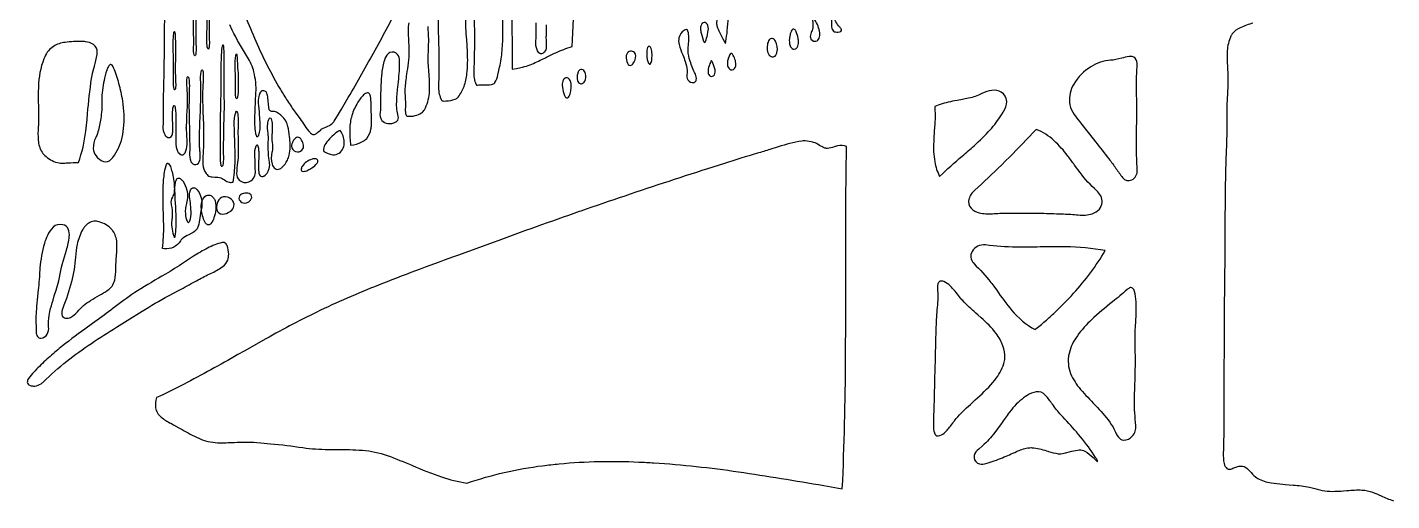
# Model space of a CAD drawing. Header units: metres. Extents: x 0.2 to 11.8, y 0.2 to 11.8.
# Drawn here: x 3.202 to 7.265, y 2.989 to 4.399 of the extents above; entities that cross this region are included whole.
import ezdxf

# ---------------------------------------------------------------- set-up
doc = ezdxf.new("R2010")
doc.units = ezdxf.units.M

msp = doc.modelspace()

# ---------------------------------------------------------------- linework, layer by layer
at = {"layer": 'Layer 1', "color": 0}
for points in [[(4.645, 4.48558, 0.0022), (4.64582, 4.27425), (4.64582, 4.27425), (4.65887, 4.27622), (4.67112, 4.27879, 0.0257), (4.69366, 4.28547, 0.0305), (4.7343, 4.30324), (4.7445, 4.30833, -0.0106), (4.77534, 4.32324, -0.038), (4.82441, 4.34121, 0.0101), (4.8368, 4.67288, 0.0051)], [(3.60964, 4.49914, -0.007), (3.60927, 4.3424), (3.60802, 4.26394), (3.60677, 4.18494), (3.60648, 4.1516, -0.0071), (3.60586, 4.10508, 0.1217), (3.61103, 4.0792, 0.1921), (3.61961, 4.07095, 0.359), (3.6311, 4.07434), (3.63153, 4.07487, 0.1239), (3.63508, 4.08665, 0.0379), (3.63553, 4.10178), (3.63492, 4.11457, -0.0196), (3.63454, 4.14164, -0.0675), (3.63678, 4.16308, -0.234), (3.6389, 4.16629, -0.3296), (3.64089, 4.16437, -0.0562), (3.64246, 4.15881, -0.0437), (3.64453, 4.12499), (3.64447, 4.11828), (3.64443, 4.11272), (3.64419, 4.09415), (3.64396, 4.07922), (3.64392, 4.07628, 0.0403), (3.64543, 4.04212, 0.0845), (3.64915, 4.0298, 0.1751), (3.65994, 4.01938, 0.3504), (3.67034, 4.023), (3.67179, 4.02523, 0.113), (3.67761, 4.04938, 0.0317), (3.67651, 4.08026), (3.67549, 4.09604, -0.0452), (3.676, 4.10911, 0.0343), (3.677, 4.12877, -0.0207), (3.67756, 4.14472, 0.0206), (3.67876, 4.17694), (3.67881, 4.18135, 0.024), (3.67709, 4.22554, -0.0552), (3.67754, 4.24833), (3.67807, 4.24976), (3.67815, 4.24987, -0.2534), (3.68065, 4.25186, -0.2354), (3.68236, 4.24892), (3.68281, 4.24701, -0.0536), (3.68411, 4.21698), (3.68388, 4.21088), (3.68353, 4.19887), (3.68343, 4.18384), (3.68336, 4.15907, 0.0045), (3.6849, 4.08554), (3.68515, 4.07007, 0.0116), (3.6857, 4.04677, -0.0224), (3.68556, 4.03276, 0.0637), (3.68684, 4.00573), (3.68759, 4.00277, 0.2663), (3.69864, 3.99062, 0.3729), (3.71382, 3.99809, 0.1194), (3.71687, 4.01726, 0.0158), (3.71597, 4.03002, -0.0189), (3.71514, 4.04221, -0.0144), (3.71594, 4.11856), (3.71643, 4.12945, 0.0085), (3.71858, 4.19296), (3.71866, 4.19861, 0.0195), (3.71821, 4.23493, -0.0535), (3.71955, 4.26693, -0.1716), (3.72169, 4.27195, -0.3917), (3.7234, 4.27128, -0.1333), (3.7259, 4.26178, -0.0324), (3.72522, 4.23419), (3.72478, 4.22707, 0.0132), (3.72392, 4.18597, 0.0072), (3.72474, 4.14691), (3.72609, 4.10904, -0.0234), (3.72576, 4.03239), (3.7251, 4.02314, 0.0438), (3.72451, 3.99073, 0.1446), (3.73463, 3.96304, 0.0486), (3.73977, 3.9577, 0.1504), (3.75248, 3.95344), (3.76022, 3.95296, -0.0772), (3.77836, 3.95032), (3.78018, 3.94954, -0.0274), (3.7894, 3.94424, 0.0913), (3.80409, 3.93727, 0.1262), (3.81456, 3.93791), (3.81456, 3.93791, 0.037), (3.82053, 3.99464, 0.0216), (3.82, 4.04804, -0.0112), (3.81933, 4.07229, 0.0171), (3.81813, 4.10531, -0.0786), (3.82238, 4.14401, -0.1724), (3.82501, 4.14863, -0.4187), (3.82674, 4.14727, -0.066), (3.82841, 4.1401, -0.0471), (3.82944, 4.09769, 0.0305), (3.82931, 4.07452, -0.023), (3.82998, 4.04252), (3.83001, 4.02346, -0.0363), (3.82783, 3.9964, 0.0308), (3.82509, 3.96344, 0.228), (3.83363, 3.94301, 0.2562), (3.86137, 3.93825, 0.2315), (3.87942, 3.95729, 0.0882), (3.88089, 3.97576), (3.88049, 3.98207), (3.88006, 3.99146, 0.026), (3.87938, 4.01856, -0.1067), (3.88322, 4.04556, -0.0883), (3.88513, 4.04861, -0.5931), (3.88713, 4.048, -0.0797), (3.89037, 4.03517, -0.0252), (3.89144, 4.02361, -0.0249), (3.89077, 4.00229), (3.89056, 3.99914), (3.8904, 3.99667, 0.0579), (3.89099, 3.96765, 0.1587), (3.89538, 3.95693, 0.3109), (3.90536, 3.95553), (3.90611, 3.95583, 0.1569), (3.91813, 3.96815, 0.0543), (3.92244, 3.9783, 0.1089), (3.92284, 3.9983), (3.92218, 4.00252), (3.92111, 4.01038, -0.0327), (3.91944, 4.05848), (3.91973, 4.06256, 0.0409), (3.91874, 4.08295, -0.0484), (3.91777, 4.11177, -0.1108), (3.92199, 4.1258, -0.2144), (3.9255, 4.1291, -0.3253), (3.92816, 4.12657, -0.074), (3.93079, 4.10942, -0.0352), (3.93003, 4.07821, 0.0634), (3.93091, 4.05646, -0.0918), (3.93077, 4.02791), (3.93048, 4.02656, 0.1213), (3.93081, 3.99164, 0.1746), (3.93959, 3.97808, 0.121), (3.94574, 3.9759, 0.2026), (3.96021, 3.98122, 0.1055), (3.97632, 4.00354, 0.0468), (3.9815, 4.01766, 0.0961), (3.98324, 4.06872), (3.98283, 4.07151), (3.98153, 4.08131, 0.0571), (3.97548, 4.11131, 0.0873), (3.96593, 4.12826, 0.1002), (3.94383, 4.14609, 0.1238), (3.93264, 4.14834, -0.1556), (3.92476, 4.15003), (3.92385, 4.15089, -0.1347), (3.9208, 4.1607), (3.92007, 4.16898), (3.91895, 4.18063), (3.91816, 4.1879, 0.083), (3.91526, 4.20268, 0.1925), (3.90919, 4.20859, 0.2832), (3.89851, 4.20789, 0.1603), (3.89196, 4.19632, 0.086), (3.89023, 4.16513, -0.0125), (3.89316, 4.12938), (3.89432, 4.11216, -0.0864), (3.89065, 4.07775, -0.1701), (3.88745, 4.07245, -0.4244), (3.88504, 4.07382, -0.082), (3.88234, 4.08375, -0.0582), (3.87989, 4.13405), (3.88035, 4.14654, -0.0077), (3.8817, 4.17754), (3.88289, 4.20392, 0.0725), (3.87668, 4.26602, 0.0752), (3.85756, 4.31005, -0.0278), (3.81202, 4.39075), (3.80478, 4.4065, -0.0404)], [(3.82273, 4.50814, 0.0175), (3.88213, 4.35766, 0.0136), (3.91659, 4.2847, 0.0168), (3.95549, 4.21388, 0.009), (3.9769, 4.17942, 0.0089), (3.99975, 4.14566), (4.01046, 4.13099, -0.0124), (4.02447, 4.11159), (4.02827, 4.10591, 0.0487), (4.04377, 4.08541, 0.1022), (4.05196, 4.07977, 0.2535), (4.06123, 4.08161, 0.0378), (4.06869, 4.08787), (4.0755, 4.09379, -0.0688), (4.0832, 4.0984), (4.08561, 4.09937, 0.0615), (4.10718, 4.11007, 0.1048), (4.11614, 4.11979), (4.12827, 4.14005), (4.13709, 4.15466), (4.15784, 4.18968, 0.0036), (4.19848, 4.26014, 0.0037), (4.23797, 4.33114, 0.0074), (4.31356, 4.47454, 0.0069)], [(4.53295, 4.41994), (4.53323, 4.37653), (4.53324, 4.3613, -0.0092), (4.5329, 4.32494), (4.53267, 4.30674, -0.0309), (4.53136, 4.27419, 0.0658), (4.53302, 4.24693, 0.0755), (4.53835, 4.22872, 0.2846), (4.54143, 4.2262), (4.54227, 4.22654), (4.54227, 4.22654, -0.1224), (4.55084, 4.22793), (4.56018, 4.22775, 0.0517), (4.58417, 4.22856, 0.1808), (4.59406, 4.23353), (4.5944, 4.23401, 0.0789), (4.60344, 4.25777), (4.60622, 4.2699), (4.60847, 4.27981, 0.034), (4.61573, 4.3298, 0.0201), (4.61819, 4.3823, 0.0133), (4.61613, 4.47518)], [(4.4255, 4.45929, 0.0117), (4.42568, 4.3976), (4.42657, 4.35604), (4.42703, 4.32958, -0.0093), (4.42732, 4.26209), (4.42727, 4.25793, -0.0151), (4.42636, 4.22888, 0.0964), (4.4314, 4.19066), (4.43416, 4.1838, 0.3409), (4.44148, 4.17926), (4.44834, 4.17949), (4.44904, 4.17953, 0.0818), (4.47609, 4.18491, 0.1176), (4.4848, 4.19091), (4.4848, 4.19091, 0.0836), (4.5026, 4.22305, 0.0568), (4.51118, 4.26043, 0.0418), (4.51248, 4.32575), (4.5114, 4.34467), (4.51025, 4.36191, -0.019), (4.50724, 4.43171, -0.0228)], [(3.74383, 4.42094, 0.0264), (3.74385, 4.36127, -0.0365), (3.74353, 4.33996, -0.1321), (3.74135, 4.33387), (3.7408, 4.33376, -0.1762), (3.73846, 4.33813), (3.7377, 4.341, -0.0422), (3.73633, 4.36), (3.73713, 4.42053)], [(4.33771, 4.41233, 0.0512), (4.33577, 4.39005, 0.0114), (4.33705, 4.35893, -0.0322), (4.33776, 4.31026), (4.33696, 4.30227), (4.33572, 4.29235, -0.0075), (4.33124, 4.25893, 0.0202), (4.32658, 4.21567, 0.0359), (4.3271, 4.18918), (4.32798, 4.17228), (4.32771, 4.16047, 0.0612), (4.32825, 4.14173, 0.2555), (4.33346, 4.13443), (4.33559, 4.13391), (4.33559, 4.13391, 0.1641), (4.37574, 4.14434, 0.1108), (4.38429, 4.15341, 0.1109), (4.39907, 4.20213, 0.0347), (4.39819, 4.25938), (4.39769, 4.26642, -0.0271), (4.39579, 4.31688), (4.39622, 4.32703, 0.0184), (4.39704, 4.3706), (4.39694, 4.37384), (4.39593, 4.40083, 0.0207)], [(4.74723, 4.40611, -0.0265), (4.7466, 4.37393, 0.0387), (4.74692, 4.35811, -0.0637), (4.74662, 4.33626, -0.202), (4.73805, 4.32217, -0.3008), (4.72795, 4.32099, -0.167), (4.71993, 4.33151, -0.1221), (4.71635, 4.35856, 0.0415), (4.7172, 4.39075, -0.0167), (4.71709, 4.41171, 0.011)], [(6.85172, 4.41152, 0.0377), (6.814, 4.39756, 0.114), (6.7902, 4.37941, 0.0515), (6.78572, 4.37216, 0.0922), (6.77508, 4.32862, 0.038), (6.7754, 4.28566, -0.0368), (6.77546, 4.19733, 0.0173), (6.77388, 4.12967), (6.77382, 4.11005, -0.0093), (6.77175, 4.02191, 0.0099), (6.76843, 3.84777), (6.76826, 3.80659, -0.0028), (6.76724, 3.67304, 0.0024), (6.76576, 3.4986), (6.76506, 3.32416), (6.76501, 3.26241), (6.76502, 3.23665), (6.76484, 3.19296), (6.76424, 3.15878), (6.76404, 3.14974), (6.76372, 3.14027, 0.0472), (6.76445, 3.10756), (6.76511, 3.10394, 0.112), (6.77153, 3.08766, 0.3198), (6.78561, 3.08324, 0.0578), (6.79216, 3.08576, -0.1175), (6.81571, 3.09247, -0.1868), (6.8346, 3.08535, -0.0313), (6.84666, 3.07292, 0.0627), (6.86349, 3.05689), (6.86582, 3.05546, 0.0839), (6.90587, 3.04242, 0.0179), (6.94061, 3.03806), (6.94787, 3.03731), (6.97118, 3.03535, -0.0336), (7.02018, 3.02954, -0.0275), (7.036, 3.02531, 0.0841), (7.0955, 3.0171, 0.0168), (7.12117, 3.01836), (7.13159, 3.01923, -0.0369), (7.17643, 3.02088, -0.0741), (7.20796, 3.01454, -0.0183), (7.23316, 3.00372, 0.0397), (7.26973, 2.9892, 0.0646)]]:
    msp.add_lwpolyline(points, format="xyb", dxfattribs=at)
for points in [[(5.56166, 4.38227, 0.1069), (5.54733, 4.42067), (5.54486, 4.42478), (5.54287, 4.42808), (5.54075, 4.43158, -0.0649), (5.53164, 4.44964, -0.1579), (5.53167, 4.461, 0.0667), (5.53547, 4.48747, 0.0667), (5.53286, 4.52072, 0.1469), (5.52804, 4.53031, 0.3745), (5.52146, 4.53003, 0.0725), (5.51729, 4.5258, 0.2478), (5.50977, 4.4891, 0.0394), (5.51397, 4.47696, 0.0229), (5.52421, 4.45663, -0.0428), (5.53817, 4.42695, -0.0979), (5.54133, 4.39946, -0.068), (5.53757, 4.38653, 0.0824), (5.5335, 4.37149), (5.53368, 4.36884, 0.4074), (5.54836, 4.35742), (5.55044, 4.35766, 0.2515), (5.55991, 4.36635, 0.1358), (5.56166, 4.38227)], [(5.62072, 4.40008, -0.156), (5.60398, 4.4328, -0.0565), (5.60205, 4.46428), (5.60321, 4.48936, 0.0239), (5.60418, 4.52882, 0.6179), (5.57625, 4.54152), (5.57553, 4.54084, 0.1933), (5.57064, 4.52731, 0.0628), (5.57431, 4.50199), (5.57682, 4.49175), (5.57772, 4.48814, 0.0149), (5.58392, 4.46682, -0.0111), (5.58943, 4.44816), (5.59041, 4.44443), (5.59476, 4.42694, -0.0444), (5.59694, 4.41163), (5.59694, 4.40698, 0.0986), (5.59855, 4.3929, 0.2646), (5.609, 4.3849, 0.1927), (5.62424, 4.38662, 0.392), (5.62598, 4.39179, 0.1282), (5.62072, 4.40008)], [(3.70431, 4.3416, -0.0567), (3.70338, 4.31758), (3.70297, 4.31635, -0.2629), (3.70079, 4.31384, -0.2579), (3.69897, 4.31637), (3.69862, 4.31741, -0.0656), (3.69708, 4.33722), (3.69741, 4.34941, 0.0135), (3.69768, 4.36474), (3.69725, 4.3794), (3.69663, 4.40513, -0.0612), (3.69933, 4.43333), (3.70065, 4.43713), (3.70135, 4.43819, -0.5558), (3.70233, 4.43738, -0.0534), (3.70391, 4.42087, -0.0128), (3.70398, 4.3927), (3.70351, 4.37134, 0.0144), (3.70431, 4.3416)], [(5.28067, 4.35025), (5.28294, 4.36439, 0.0381), (5.28691, 4.39731, -0.0271), (5.28787, 4.40821), (5.28885, 4.41831, 0.1454), (5.28661, 4.43148, 0.26), (5.27672, 4.4366), (5.27559, 4.43663, 0.2594), (5.25902, 4.42881, 0.171), (5.25461, 4.40868, 0.0695), (5.25717, 4.39723, 0.0303), (5.2733, 4.36427), (5.28067, 4.35025)], [(5.19128, 4.25901, -0.0237), (5.17553, 4.29803, -0.0757), (5.16978, 4.32968, -0.0279), (5.17062, 4.34476, 0.0309), (5.17171, 4.3687, 0.0767), (5.16918, 4.3869, 0.2703), (5.16442, 4.39182, 0.1936), (5.15776, 4.38956, 0.1956), (5.14234, 4.3677, 0.1092), (5.14287, 4.34787, 0.0392), (5.15353, 4.31696, -0.0133), (5.16117, 4.29692, -0.0667), (5.16677, 4.27038, -0.0326), (5.16641, 4.26205, 0.0921), (5.16693, 4.24682, 0.0797), (5.1689, 4.24273, 0.3062), (5.18721, 4.23472), (5.18829, 4.23499, 0.2894), (5.19404, 4.24263, 0.1461), (5.19128, 4.25901)], [(5.22878, 4.38478, 0.1357), (5.22836, 4.40433, 0.2506), (5.22028, 4.41286, 0.3362), (5.20979, 4.40791, 0.1618), (5.20684, 4.3917, 0.0333), (5.20792, 4.3848, 0.0403), (5.21539, 4.35771, 0.1909), (5.2183, 4.35378), (5.21856, 4.35374, 0.2585), (5.22107, 4.35631, 0.0521), (5.22709, 4.37687), (5.22878, 4.38478)], [(5.49733, 4.36582, 0.0816), (5.49043, 4.38798, 0.2001), (5.48462, 4.39351, 0.3076), (5.4789, 4.3907, 0.1046), (5.47314, 4.37558, 0.0215), (5.47155, 4.36584, 0.1289), (5.47361, 4.34341, 0.225), (5.48262, 4.33408, 0.3328), (5.49403, 4.33871, 0.1553), (5.49834, 4.35539, 0.0436), (5.49733, 4.36582)], [(3.35421, 3.99598, 0.0555), (3.37617, 4.08984, 0.0101), (3.37994, 4.12426), (3.38148, 4.14155, -0.0168), (3.39319, 4.24626), (3.39469, 4.25546, -0.0277), (3.40155, 4.28299, 0.0428), (3.40946, 4.3176), (3.40989, 4.3239, 0.2581), (3.39892, 4.34759, 0.1288), (3.37509, 4.35593, 0.0281), (3.36424, 4.35659, 0.0396), (3.31464, 4.35406, 0.103), (3.27978, 4.34205, 0.1494), (3.25388, 4.31127), (3.25118, 4.3048, 0.082), (3.23477, 4.22179), (3.23427, 4.2049, 0.0106), (3.23483, 4.16568, -0.0214), (3.23477, 4.10613), (3.2346, 4.10315, 0.0375), (3.23432, 4.06262, 0.1262), (3.24599, 4.02712, 0.0668), (3.25774, 4.01391, 0.1356), (3.29705, 3.99487, 0.0382), (3.30406, 3.99434, 0.0127), (3.32235, 3.99509, -0.0211), (3.35421, 3.99598)], [(3.64363, 4.23432, -0.0547), (3.64286, 4.2159), (3.64258, 4.21526), (3.64196, 4.21428, -0.3033), (3.64024, 4.21266, -0.1864), (3.63897, 4.21505, -0.0676), (3.63724, 4.23588), (3.63733, 4.24171), (3.63741, 4.25239), (3.63719, 4.28153, 0.008), (3.63651, 4.33097, -0.0405), (3.63789, 4.3801, -0.1148), (3.63968, 4.3865, -0.6114), (3.64067, 4.38586, -0.0654), (3.64242, 4.37256), (3.64248, 4.3714, -0.0135), (3.64271, 4.31544), (3.64244, 4.27351, 0.0151), (3.64363, 4.23432)], [(5.43409, 4.32408, 0.1931), (5.42971, 4.35748, 0.1981), (5.42022, 4.36541, 0.3062), (5.41117, 4.36139, 0.11), (5.40568, 4.34759, 0.186), (5.40934, 4.31939, 0.2137), (5.42037, 4.31052, 0.3152), (5.43066, 4.3156, 0.0883), (5.43409, 4.32408)], [(3.7858, 4.01048, -0.0481), (3.78433, 3.98831), (3.78379, 3.98695), (3.78318, 3.98604, -0.2471), (3.78099, 3.98396, -0.2317), (3.77944, 3.98675), (3.77926, 3.98748, -0.0548), (3.77733, 4.01491), (3.7775, 4.02507), (3.77766, 4.03485), (3.7776, 4.11538, -0.0088), (3.7786, 4.18527, 0.0059), (3.77959, 4.27922, -0.0275), (3.78226, 4.33884, -0.1003), (3.78405, 4.34616, -0.6565), (3.785, 4.34562), (3.78584, 4.34252, -0.0358), (3.78731, 4.31234), (3.78708, 4.27627, 0.0066), (3.78693, 4.2242), (3.78717, 4.21041, -0.0142), (3.78705, 4.12402, 0.0139), (3.7858, 4.01048)], [(3.8298, 4.21871, -0.05), (3.82812, 4.19121), (3.82777, 4.18997, -0.1896), (3.82556, 4.18624, -0.3424), (3.82367, 4.18782), (3.82332, 4.18851, -0.0849), (3.82142, 4.20223, -0.0138), (3.82172, 4.22541), (3.82203, 4.23877, 0.0099), (3.82134, 4.26825), (3.82086, 4.2834, -0.0559), (3.82296, 4.31508), (3.82379, 4.31817, -0.3364), (3.82472, 4.31957, -0.1402), (3.82588, 4.3151, -0.0153), (3.82739, 4.29181, 0.0207), (3.82876, 4.27157, -0.0321), (3.82942, 4.2564), (3.8295, 4.24988), (3.8296, 4.23865), (3.8298, 4.21871)], [(4.30636, 4.13376, -0.074), (4.30182, 4.17632, -0.0238), (4.30521, 4.22063, 0.0241), (4.31048, 4.28605, 0.0266), (4.30986, 4.30383, 0.2223), (4.30032, 4.32192, 0.3571), (4.27649, 4.3199, 0.1263), (4.26508, 4.30092, 0.052), (4.25751, 4.26288), (4.25653, 4.25401, 0.0192), (4.25461, 4.21684), (4.25399, 4.19772, 0.0152), (4.25384, 4.17601, -0.0429), (4.25259, 4.14527, 0.2111), (4.25773, 4.12162, 0.2022), (4.27544, 4.11251, 0.1673), (4.29946, 4.11695, 0.2917), (4.30696, 4.13061), (4.30636, 4.13376)], [(4.99737, 4.28511, 0.2007), (5.00523, 4.29013, 0.1742), (5.01374, 4.31437, 0.2895), (5.00657, 4.32609, 0.0837), (5.00125, 4.32746, 0.2843), (4.98871, 4.32246, 0.1692), (4.98528, 4.30664, 0.1448), (4.99158, 4.28834, 0.2329), (4.99737, 4.28511)], [(5.06195, 4.32344, 0.1191), (5.05807, 4.33926, 0.284), (5.05318, 4.34262, 0.266), (5.04864, 4.33838, 0.1064), (5.04625, 4.32365, 0.0752), (5.04964, 4.29659, 0.1675), (5.05389, 4.28972, 0.4288), (5.05799, 4.29113, 0.1157), (5.06158, 4.30343, 0.043), (5.06195, 4.32344)], [(5.30913, 4.30369, 0.0776), (5.3019, 4.31873, 0.3035), (5.29747, 4.32092, 0.1966), (5.29309, 4.31618, 0.0476), (5.28849, 4.30373, 0.1384), (5.28743, 4.28349, 0.26), (5.29681, 4.27267, 0.3867), (5.31023, 4.27935, 0.1611), (5.31127, 4.29615, 0.0353), (5.30913, 4.30369)], [(6.50722, 3.97362, -0.014), (6.50525, 4.02236), (6.50517, 4.02646, -0.0076), (6.50502, 4.07682), (6.5052, 4.09319, 0.0048), (6.5056, 4.17912), (6.50527, 4.20313, -0.0234), (6.50669, 4.28121, 0.125), (6.50379, 4.30194, 0.3241), (6.48629, 4.31223), (6.48258, 4.31185, 0.0206), (6.46075, 4.30696), (6.44374, 4.30292, -0.037), (6.42783, 4.30061, 0.1222), (6.36929, 4.2814, 0.1259), (6.31786, 4.22935, 0.1558), (6.3054, 4.17505), (6.30644, 4.16777, 0.0995), (6.31915, 4.13957, 0.022), (6.33571, 4.11765), (6.34219, 4.1095), (6.3757, 4.0672), (6.38305, 4.05799, -0.0045), (6.42281, 4.00703, -0.0095), (6.44382, 3.97834, 0.0065), (6.46359, 3.95116, 0.379), (6.49063, 3.94468, 0.3058), (6.50722, 3.97362)], [(3.45103, 4.00513, 0.1195), (3.48191, 4.06195, 0.0414), (3.48874, 4.09762, 0.0656), (3.48597, 4.1797, 0.0151), (3.48111, 4.2058, 0.0311), (3.46701, 4.25577), (3.46503, 4.26143, 0.0444), (3.45622, 4.28306, 0.1898), (3.45106, 4.28811, 0.1866), (3.44872, 4.28775, 0.1418), (3.44212, 4.27933, 0.0538), (3.43185, 4.24739), (3.4304, 4.24086, 0.0475), (3.42338, 4.18185), (3.42349, 4.17801, -0.055), (3.42053, 4.12736), (3.41963, 4.12205, -0.0399), (3.41071, 4.08236, -0.0323), (3.4058, 4.07042, 0.1297), (3.3983, 4.03793, 0.1539), (3.40671, 4.01563, 0.1506), (3.42863, 3.9994, 0.3032), (3.45103, 4.00513)], [(4.86369, 4.26033, 0.1995), (4.85609, 4.27227, 0.3962), (4.84495, 4.26991, 0.1085), (4.84082, 4.26125, 0.1457), (4.84049, 4.24008, 0.2449), (4.84855, 4.23108, 0.0839), (4.85138, 4.23075, 0.2563), (4.86166, 4.23832, 0.1871), (4.86369, 4.26033)], [(5.24642, 4.28408), (5.24183, 4.29532, 0.1621), (5.23933, 4.2991, 0.3521), (5.23754, 4.29763, 0.0244), (5.23222, 4.284, 0.1274), (5.22919, 4.26387, 0.2414), (5.23564, 4.25346, 0.4091), (5.24775, 4.25751, 0.1761), (5.24979, 4.27246, 0.059), (5.24642, 4.28408)], [(4.82152, 4.22041, 0.1348), (4.81835, 4.24081, 0.2446), (4.8091, 4.24849, 0.3014), (4.79887, 4.24299, 0.15), (4.79504, 4.22549), (4.79542, 4.22045, 0.0798), (4.80162, 4.19553, 0.175), (4.80755, 4.1886, 0.3519), (4.81379, 4.19077, 0.1143), (4.8194, 4.20465, 0.0358), (4.82152, 4.22041)], [(4.21475, 4.204, 0.1509), (4.20349, 4.19771, 0.0704), (4.18426, 4.17243), (4.18275, 4.16974, 0.063), (4.16683, 4.13068, 0.0589), (4.16184, 4.09116, 0.0324), (4.16453, 4.04781, 0.0936), (4.19833, 4.05735, 0.0863), (4.21247, 4.06818, 0.1397), (4.22525, 4.09591, 0.0271), (4.22681, 4.10769, 0.0315), (4.22632, 4.14875), (4.2258, 4.15907), (4.22559, 4.16911, 0.0468), (4.22387, 4.19388, 0.174), (4.21929, 4.20286, 0.1928), (4.21475, 4.204)], [(5.91866, 3.95466, -0.0192), (5.98595, 4.01535, 0.0053), (6.02137, 4.04613, 0.0266), (6.06935, 4.09362, 0.0404), (6.10256, 4.13824), (6.10787, 4.1464), (6.10898, 4.1481, 0.1549), (6.11832, 4.17823, 0.2515), (6.10209, 4.20568, 0.187), (6.07406, 4.21111, 0.0689), (6.04424, 4.20143), (6.03669, 4.19799), (6.03456, 4.197, -0.0631), (5.99491, 4.18556), (5.98644, 4.18404), (5.97112, 4.18119), (5.963, 4.17957, 0.0387), (5.91384, 4.16711), (5.90392, 4.16322, -0.0249), (5.90511, 4.1376, -0.0146), (5.90426, 4.11155), (5.90282, 4.08973, 0.0073), (5.90092, 4.05883, 0.0567), (5.90404, 3.99822, 0.0733), (5.91866, 3.95466)], [(4.02203, 4.05604, 0.1293), (4.01334, 4.06922, 0.3854), (4.00016, 4.0688, 0.1199), (3.99116, 4.05538, 0.1846), (3.98972, 4.03946, 0.3075), (4.0062, 4.02805, 0.2977), (4.02283, 4.03659, 0.1911), (4.02345, 4.05192), (4.02203, 4.05604)], [(4.13372, 4.09138, 0.1038), (4.12382, 4.08632, 0.0858), (4.09042, 4.05246, 0.1233), (4.08363, 4.03558, 0.1292), (4.08474, 4.02921, 0.1233), (4.11123, 4.01953, 0.3423), (4.14261, 4.03926, 0.1837), (4.14213, 4.07542, 0.0664), (4.13372, 4.09138)], [(6.0759, 3.84375, -0.0205), (6.11954, 3.84514), (6.14076, 3.84537, -0.0096), (6.20328, 3.84537), (6.20713, 3.84532, -0.0101), (6.26619, 3.84377), (6.28757, 3.84299, -0.0231), (6.33165, 3.84035, 0.1064), (6.3731, 3.84359, 0.146), (6.39477, 3.85774, 0.3043), (6.39835, 3.89701, 0.0962), (6.38611, 3.91239, -0.0515), (6.33714, 3.96628), (6.3207, 3.98843, 0.0076), (6.30043, 4.01555, 0.0429), (6.25959, 4.06122, 0.096), (6.20644, 4.09448), (6.19665, 4.08428, -0.0076), (6.11612, 4.00197), (6.10253, 3.98861, -0.0155), (6.02334, 3.91399, 0.1509), (6.00582, 3.88731, 0.261), (6.01231, 3.86026, 0.1416), (6.03683, 3.84658, 0.0851), (6.0759, 3.84375)], [(5.62886, 3.02474, 0.0106), (5.63844, 3.41259), (5.63885, 3.53631), (5.63884, 3.64178), (5.63891, 3.78937, -0.0047), (5.6416, 4.04435, 0.1687), (5.61459, 4.04547), (5.60447, 4.04244, -0.0761), (5.58479, 4.03815, -0.1009), (5.57446, 4.04012, -0.0366), (5.56125, 4.04729, 0.0668), (5.54308, 4.05627), (5.54127, 4.0567), (5.53605, 4.05777, 0.0688), (5.51208, 4.06055), (5.50857, 4.06016, 0.0358), (5.43814, 4.04294), (5.41335, 4.03519, -0.0058), (5.37594, 4.02367, 0.0058), (5.27817, 3.99353), (5.24375, 3.98266, 0.0033), (5.11206, 3.94016, 0.0047), (4.85005, 3.85144), (4.84572, 3.84993, 0.0045), (4.5896, 3.7585), (4.48557, 3.72042, 0.007), (4.25926, 3.63568, 0.0168), (4.07469, 3.55608, 0.016), (3.91215, 3.47092), (3.8473, 3.43445), (3.82898, 3.4241, -0.0092), (3.66735, 3.33548, -0.0119), (3.58662, 3.296, 0.1162), (3.58389, 3.26613, 0.1749), (3.60028, 3.23819, 0.0589), (3.62886, 3.21957), (3.63716, 3.21521), (3.65352, 3.20642), (3.6627, 3.20118, 0.0289), (3.71224, 3.17525, 0.0954), (3.76847, 3.16186), (3.7703, 3.16182, 0.0124), (3.81859, 3.16272, -0.0254), (3.88509, 3.16282), (3.89719, 3.16178), (3.92627, 3.15876, -0.0134), (4.02236, 3.1472, 0.0358), (4.09828, 3.14195), (4.12253, 3.1418, -0.0219), (4.19979, 3.13928, -0.0642), (4.2736, 3.12385, -0.0124), (4.34884, 3.09387, 0.0176), (4.43521, 3.06011, 0.0478), (4.51069, 3.0416, -0.0499), (4.73653, 3.09342, -0.0087), (4.78613, 3.09905, -0.0346), (5.02327, 3.10434, -0.0049), (5.06808, 3.10201, -0.0199), (5.31959, 3.07514, -0.0068), (5.5736, 3.03415), (5.62886, 3.02474)], [(3.70595, 3.79663, -0.1057), (3.69152, 3.78551), (3.68332, 3.78126, 0.0594), (3.66329, 3.76917, 0.0684), (3.65799, 3.76326, -0.1339), (3.63794, 3.74411, -0.1412), (3.6101, 3.73966), (3.60447, 3.74035, 0.0362), (3.60799, 3.80911), (3.60775, 3.82511), (3.60721, 3.84644, -0.0128), (3.60648, 3.91832, -0.0303), (3.6097, 3.96051, -0.0398), (3.61517, 3.98694, -0.1159), (3.61871, 3.99335, -0.4513), (3.6226, 3.99282, -0.0981), (3.62904, 3.98057, -0.0283), (3.63393, 3.96381, -0.0602), (3.63975, 3.9171, -0.0362), (3.63881, 3.90673, -0.0832), (3.63398, 3.89341, 0.1894), (3.6303, 3.87224), (3.63056, 3.87066, -0.0568), (3.63366, 3.83691, -0.033), (3.6322, 3.82428, 0.076), (3.63293, 3.79742, 0.0639), (3.63887, 3.77479, 0.3358), (3.64054, 3.77319, 0.2061), (3.64231, 3.77675, 0.0392), (3.64483, 3.80376), (3.645, 3.80995, 0.0202), (3.64369, 3.86413), (3.6426, 3.88648), (3.64225, 3.89384, -0.0357), (3.64214, 3.93063, -0.0466), (3.64402, 3.9408, -0.1749), (3.649, 3.94892, -0.2972), (3.65696, 3.94831, -0.0826), (3.66474, 3.94117, -0.112), (3.67698, 3.91373, -0.1318), (3.67611, 3.87535), (3.67569, 3.87411, 0.1019), (3.67268, 3.84319, 0.0893), (3.67782, 3.82129, 0.2413), (3.68129, 3.8179, 0.1906), (3.68264, 3.8184, 0.1533), (3.68759, 3.82814, 0.0725), (3.68924, 3.85766, 0.024), (3.68652, 3.88201, -0.0818), (3.68584, 3.9082, -0.1699), (3.69108, 3.91917, -0.3328), (3.70236, 3.91958), (3.70353, 3.91885, -0.1329), (3.7161, 3.9018, -0.1541), (3.72016, 3.85871, 0.0184), (3.71585, 3.83184, -0.0482), (3.71094, 3.8064, -0.0752), (3.70595, 3.79663)], [(4.04954, 3.98018, 0.1068), (4.06476, 3.99391, 0.2239), (4.06671, 4.00254, 0.2959), (4.05993, 4.00711, 0.0994), (4.04999, 4.00607, 0.1841), (4.02028, 3.98449, 0.1811), (4.01751, 3.97398, 0.3649), (4.02338, 3.96969, 0.117), (4.03727, 3.97337, 0.0327), (4.04954, 3.98018)], [(3.84785, 3.87557, 0.3362), (3.86976, 3.89005), (3.87021, 3.89239, 0.3581), (3.86239, 3.90385, 0.1475), (3.8458, 3.90402, 0.1843), (3.83403, 3.89712, 0.3492), (3.83555, 3.88169, 0.2016), (3.84785, 3.87557)], [(3.75762, 3.83187, -0.096), (3.7487, 3.81433, -0.2486), (3.74067, 3.81036, -0.2079), (3.73291, 3.81587, -0.078), (3.72531, 3.83208, -0.1065), (3.72034, 3.87306, -0.0578), (3.72256, 3.88252, -0.1872), (3.73475, 3.89764, -0.1186), (3.74186, 3.89938, -0.2397), (3.75643, 3.89101, -0.0721), (3.76096, 3.8824, -0.109), (3.76298, 3.85589, -0.054), (3.75762, 3.83187)], [(3.80728, 3.85181, 0.1837), (3.81737, 3.86636, 0.259), (3.81026, 3.88587, 0.2464), (3.78522, 3.89355, 0.2323), (3.76951, 3.8801, 0.0378), (3.76728, 3.87448, 0.1506), (3.76619, 3.85506, 0.3362), (3.78289, 3.84272, 0.1641), (3.80554, 3.85053), (3.80728, 3.85181)], [(3.35116, 3.55175, -0.0797), (3.39022, 3.58534, -0.0134), (3.41657, 3.60107, 0.0117), (3.44018, 3.6151, 0.198), (3.46208, 3.64594, 0.0569), (3.46581, 3.67963), (3.46599, 3.68688), (3.4666, 3.70517), (3.46761, 3.71987, 0.0399), (3.4685, 3.75832, 0.1388), (3.45665, 3.79267, 0.0422), (3.44976, 3.80065, 0.1402), (3.41053, 3.82102, 0.0753), (3.40043, 3.82133, 0.1899), (3.3726, 3.80472, 0.0412), (3.36642, 3.79579, 0.0733), (3.35057, 3.7524, 0.0375), (3.34506, 3.71485, -0.0495), (3.33358, 3.6409, -0.0259), (3.30738, 3.56205, 0.1211), (3.30463, 3.54312), (3.30533, 3.54067, 0.2427), (3.3157, 3.53274), (3.31637, 3.53257, 0.167), (3.33061, 3.53517, 0.1049), (3.35116, 3.55175)], [(3.24223, 3.47321, 0.2767), (3.26103, 3.48526, 0.1532), (3.26535, 3.50714, -0.0694), (3.26714, 3.54022), (3.26941, 3.55247, -0.0232), (3.27863, 3.58674), (3.28236, 3.5993), (3.28768, 3.61596, 0.0379), (3.29555, 3.64361, -0.0325), (3.31536, 3.7257), (3.31838, 3.73565, 0.0553), (3.32691, 3.77555, 0.1215), (3.324, 3.79789, 0.2442), (3.30751, 3.81107, 0.2585), (3.27887, 3.80367, 0.102), (3.26153, 3.77878, 0.0366), (3.25265, 3.75495, 0.0484), (3.23963, 3.68219, 0.0116), (3.23784, 3.6554, -0.0136), (3.23509, 3.62437), (3.23358, 3.60958), (3.2322, 3.59586, 0.01), (3.22896, 3.55961), (3.22861, 3.55392), (3.22749, 3.53202, 0.0314), (3.22794, 3.51233, -0.024), (3.22819, 3.50237), (3.22838, 3.49215, 0.1287), (3.23204, 3.47804, 0.2717), (3.24223, 3.47321)], [(3.24978, 3.34285, -0.0275), (3.31969, 3.40457, -0.0193), (3.39274, 3.45772, -0.0091), (3.46798, 3.50609), (3.49926, 3.52538), (3.5441, 3.55319, -0.0175), (3.62254, 3.59946), (3.65366, 3.61606, 0.0043), (3.70203, 3.64207), (3.70562, 3.64406, -0.0189), (3.74328, 3.66363, 0.0435), (3.77846, 3.68253), (3.78465, 3.68724, 0.1305), (3.7987, 3.70515, 0.098), (3.80152, 3.72291, 0.0958), (3.79678, 3.74866, 0.1974), (3.78864, 3.75766, 0.1563), (3.7823, 3.75788, 0.0534), (3.7386, 3.74129, 0.027), (3.69647, 3.71704), (3.66718, 3.69778, -0.0166), (3.61327, 3.66351, 0.009), (3.53011, 3.61421, 0.0246), (3.4647, 3.56754), (3.45792, 3.56232), (3.45052, 3.55663, -0.0081), (3.39614, 3.51671), (3.37284, 3.49992, 0.0144), (3.29713, 3.44244, 0.0137), (3.26049, 3.41077, 0.0173), (3.22509, 3.37587), (3.22194, 3.37259, 0.0501), (3.20545, 3.35302, 0.1669), (3.20185, 3.34128, 0.152), (3.20404, 3.33655, 0.1929), (3.2173, 3.33081, 0.0301), (3.22396, 3.3306, 0.1268), (3.24294, 3.33747, 0.0512), (3.24978, 3.34285)], [(6.20271, 3.4986, 0.0082), (6.233, 3.52392, 0.0096), (6.26232, 3.55038, 0.0212), (6.31762, 3.60675, 0.0232), (6.36779, 3.66783, 0.025), (6.41202, 3.7338, 0.0437), (6.29288, 3.74513, 0.008), (6.23409, 3.745), (6.21843, 3.74475, -0.0085), (6.14671, 3.74439, -0.0282), (6.05507, 3.75062, 0.3085), (6.01511, 3.73117, 0.3205), (6.01911, 3.69704), (6.02131, 3.69464, -0.0286), (6.07152, 3.63931, -0.0126), (6.08236, 3.6248), (6.08856, 3.61601, 0.0224), (6.13364, 3.55596, 0.0934), (6.20271, 3.4986)], [(5.91417, 3.18205, 0.1534), (5.93237, 3.19054, 0.0587), (5.95317, 3.21405), (5.95759, 3.2201, -0.0181), (5.96798, 3.23376, -0.0279), (6.01011, 3.2759), (6.02461, 3.28904, 0.032), (6.07721, 3.34122), (6.08307, 3.34828, 0.1009), (6.10972, 3.39779, 0.0429), (6.11286, 3.41427, 0.1111), (6.10727, 3.45013, 0.0717), (6.08701, 3.48705, 0.0506), (6.04273, 3.53379), (6.03247, 3.54283), (6.02675, 3.54781, -0.0304), (5.98727, 3.58497, -0.0192), (5.97799, 3.59606, 0.0366), (5.94992, 3.62877, 0.0947), (5.93123, 3.64187, 0.1846), (5.91957, 3.64246, 0.2532), (5.9135, 3.63458, 0.0732), (5.9127, 3.61487), (5.91312, 3.60859, -0.0441), (5.91347, 3.58632, 0.0189), (5.90853, 3.5288, 0.0057), (5.90664, 3.469), (5.90515, 3.41044), (5.90361, 3.35114), (5.90199, 3.29204), (5.90123, 3.26691), (5.90029, 3.23374), (5.90017, 3.22876), (5.9, 3.21281, 0.0778), (5.90299, 3.19079, 0.2218), (5.90989, 3.18258, 0.1104), (5.91417, 3.18205)], [(6.50314, 3.2129, -0.0335), (6.49907, 3.28853, -0.0079), (6.50054, 3.34579), (6.50119, 3.36437), (6.50135, 3.36937), (6.50214, 3.40174, 0.0221), (6.50135, 3.43009, -0.0272), (6.50131, 3.49303), (6.50215, 3.51091, 0.0232), (6.50352, 3.58171, 0.0616), (6.49923, 3.61225, 0.1555), (6.49309, 3.62242, 0.2941), (6.48367, 3.62258, 0.0717), (6.47678, 3.61762, -0.0154), (6.43368, 3.58146, 0.0213), (6.37063, 3.52752), (6.36615, 3.52318, 0.055), (6.32413, 3.47334, 0.1037), (6.30277, 3.4206), (6.30244, 3.41844, 0.1474), (6.3116, 3.36146, 0.0728), (6.34295, 3.31547), (6.34396, 3.31434, 0.0087), (6.38674, 3.26879), (6.38829, 3.26718, -0.039), (6.42982, 3.21651, -0.038), (6.4394, 3.19888, 0.0569), (6.45116, 3.17839, 0.2093), (6.46587, 3.1697), (6.46705, 3.16964, 0.2103), (6.4921, 3.18119, 0.222), (6.50314, 3.2129)], [(6.37243, 3.13368, 0.0312), (6.32584, 3.19391, 0.0096), (6.28037, 3.24418, -0.0283), (6.25449, 3.27652, 0.0138), (6.23421, 3.30279, 0.2838), (6.20562, 3.31335, 0.0957), (6.17937, 3.30255), (6.17466, 3.29955, 0.0773), (6.13255, 3.25973), (6.12613, 3.25151, 0.0062), (6.1017, 3.21811), (6.08295, 3.19228, -0.0481), (6.04615, 3.15271), (6.03501, 3.14252), (6.0305, 3.13842, 0.2267), (6.02111, 3.1179, 0.3455), (6.03777, 3.09904, 0.1298), (6.05645, 3.10018, 0.03), (6.10591, 3.11717, 0.0066), (6.14726, 3.13532, -0.0689), (6.18114, 3.14642, -0.0559), (6.19413, 3.14695, -0.0533), (6.23681, 3.13773), (6.24074, 3.13653), (6.24253, 3.13598, 0.0522), (6.27174, 3.12914, 0.0871), (6.28822, 3.13034), (6.2898, 3.13075), (6.31249, 3.13654, -0.0256), (6.33442, 3.14067, -0.1526), (6.35095, 3.13658, -0.0612), (6.37573, 3.11764), (6.38295, 3.11081), (6.38697, 3.10722), (6.38848, 3.10629, 0.8157), (6.38904, 3.10717), (6.38869, 3.10839), (6.38847, 3.10908, 0.0296), (6.38387, 3.11656), (6.38279, 3.11821), (6.37243, 3.13368)]]:
    msp.add_lwpolyline(points, format="xyb", close=True, dxfattribs=at)

doc.saveas('drawing.dxf')
